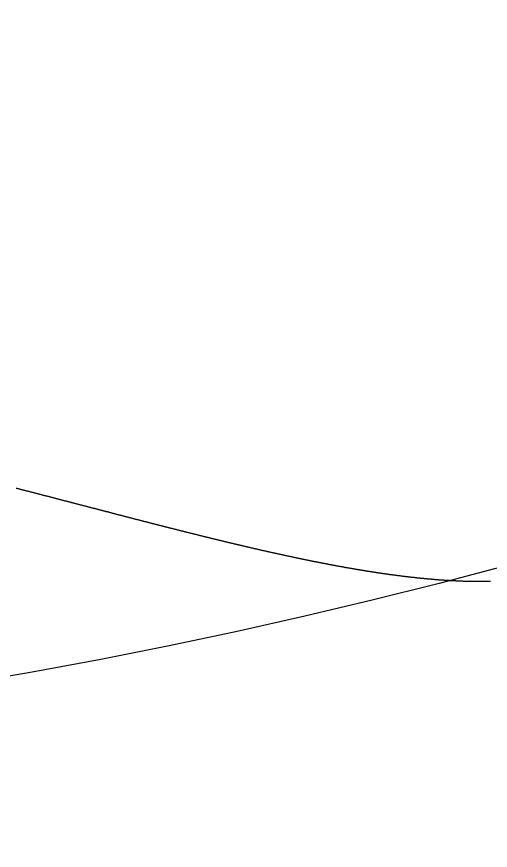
# Model space of a CAD drawing. Header units: millimetres. Extents: x 88 to 97873, y 32 to 55088.
# Drawn here: x 48793.33 to 48794.299, y 5107.366 to 5109.068 of the extents above; entities that cross this region are included whole.
import ezdxf

# ---------------------------------------------------------------- set-up
doc = ezdxf.new("R2010")
doc.units = ezdxf.units.MM
doc.header["$LTSCALE"] = 0.3

msp = doc.modelspace()

# ---------------------------------------------------------------- linework, layer by layer
msp.add_lwpolyline([(48793.3294, 5108.1057), (48793.3307, 5108.1053), (48793.3319, 5108.105), (48793.3332, 5108.1047), (48793.3345, 5108.1044), (48793.3358, 5108.104), (48793.3371, 5108.1037), (48793.3384, 5108.1034), (48793.3396, 5108.103), (48793.3409, 5108.1027), (48793.3422, 5108.1024), (48793.3435, 5108.1021), (48793.3448, 5108.1017), (48793.3461, 5108.1014), (48793.3473, 5108.1011), (48793.3486, 5108.1007), (48793.3499, 5108.1004), (48793.3512, 5108.1001), (48793.3525, 5108.0998), (48793.3537, 5108.0994), (48793.355, 5108.0991), (48793.3563, 5108.0988), (48793.3576, 5108.0984), (48793.3588, 5108.0981), (48793.3601, 5108.0978), (48793.3614, 5108.0974), (48793.3627, 5108.0971), (48793.364, 5108.0968), (48793.3652, 5108.0965), (48793.3665, 5108.0961), (48793.3678, 5108.0958), (48793.3691, 5108.0955), (48793.3703, 5108.0951), (48793.3716, 5108.0948), (48793.3729, 5108.0945), (48793.3742, 5108.0942), (48793.3754, 5108.0938), (48793.3767, 5108.0935), (48793.378, 5108.0932), (48793.3793, 5108.0928), (48793.3805, 5108.0925), (48793.3818, 5108.0922), (48793.3831, 5108.0919), (48793.3844, 5108.0915), (48793.3856, 5108.0912), (48793.3869, 5108.0909), (48793.3882, 5108.0905), (48793.3895, 5108.0902), (48793.3907, 5108.0899), (48793.392, 5108.0896), (48793.3933, 5108.0892), (48793.3945, 5108.0889), (48793.3958, 5108.0886), (48793.3971, 5108.0882), (48793.3983, 5108.0879), (48793.3996, 5108.0876), (48793.4009, 5108.0873), (48793.4022, 5108.0869), (48793.4034, 5108.0866), (48793.4047, 5108.0863), (48793.406, 5108.0859), (48793.4072, 5108.0856), (48793.4085, 5108.0853), (48793.4098, 5108.0849), (48793.411, 5108.0846), (48793.4123, 5108.0843), (48793.4136, 5108.084), (48793.4148, 5108.0836), (48793.4161, 5108.0833), (48793.4174, 5108.083), (48793.4186, 5108.0827), (48793.4199, 5108.0823), (48793.4212, 5108.082), (48793.4224, 5108.0817), (48793.4237, 5108.0813), (48793.425, 5108.081), (48793.4262, 5108.0807), (48793.4275, 5108.0804), (48793.4287, 5108.08), (48793.43, 5108.0797), (48793.4313, 5108.0794), (48793.4325, 5108.079), (48793.4338, 5108.0787), (48793.4351, 5108.0784), (48793.4363, 5108.0781), (48793.4376, 5108.0777), (48793.4388, 5108.0774), (48793.4401, 5108.0771), (48793.4414, 5108.0767), (48793.4426, 5108.0764), (48793.4439, 5108.0761), (48793.4451, 5108.0758), (48793.4464, 5108.0754), (48793.4477, 5108.0751), (48793.4489, 5108.0748), (48793.4502, 5108.0745), (48793.4514, 5108.0741), (48793.4527, 5108.0738), (48793.454, 5108.0735), (48793.4552, 5108.0731), (48793.4565, 5108.0728), (48793.4577, 5108.0725), (48793.459, 5108.0722), (48793.4602, 5108.0718), (48793.4615, 5108.0715), (48793.4627, 5108.0712), (48793.464, 5108.0709), (48793.4653, 5108.0705), (48793.4665, 5108.0702), (48793.4678, 5108.0699), (48793.469, 5108.0696), (48793.4703, 5108.0692), (48793.4715, 5108.0689), (48793.4728, 5108.0686), (48793.474, 5108.0683), (48793.4753, 5108.0679), (48793.4765, 5108.0676), (48793.4778, 5108.0673), (48793.479, 5108.067), (48793.4803, 5108.0666), (48793.4815, 5108.0663), (48793.4828, 5108.066), (48793.484, 5108.0657), (48793.4853, 5108.0653), (48793.4865, 5108.065), (48793.4878, 5108.0647), (48793.489, 5108.0644), (48793.4903, 5108.064), (48793.4915, 5108.0637), (48793.4928, 5108.0634), (48793.494, 5108.0631), (48793.4953, 5108.0627), (48793.4965, 5108.0624), (48793.4978, 5108.0621), (48793.499, 5108.0618), (48793.5003, 5108.0614), (48793.5015, 5108.0611), (48793.5028, 5108.0608), (48793.504, 5108.0605), (48793.5052, 5108.0601), (48793.5065, 5108.0598), (48793.5077, 5108.0595), (48793.509, 5108.0592), (48793.5102, 5108.0588), (48793.5115, 5108.0585), (48793.5127, 5108.0582), (48793.5139, 5108.0579), (48793.5152, 5108.0576), (48793.5164, 5108.0572), (48793.5177, 5108.0569), (48793.5189, 5108.0566), (48793.5202, 5108.0563), (48793.5214, 5108.0559), (48793.5226, 5108.0556), (48793.5239, 5108.0553), (48793.5251, 5108.055), (48793.5264, 5108.0547), (48793.5276, 5108.0543), (48793.5288, 5108.054), (48793.5301, 5108.0537), (48793.5313, 5108.0534), (48793.5325, 5108.0531), (48793.5338, 5108.0527), (48793.535, 5108.0524), (48793.5363, 5108.0521), (48793.5375, 5108.0518), (48793.5387, 5108.0514), (48793.54, 5108.0511), (48793.5412, 5108.0508), (48793.5424, 5108.0505), (48793.5437, 5108.0502), (48793.5449, 5108.0498), (48793.5461, 5108.0495), (48793.5474, 5108.0492), (48793.5486, 5108.0489), (48793.5498, 5108.0486), (48793.5511, 5108.0483), (48793.5523, 5108.0479), (48793.5535, 5108.0476), (48793.5548, 5108.0473), (48793.556, 5108.047), (48793.5572, 5108.0467), (48793.5585, 5108.0463), (48793.5597, 5108.046), (48793.5609, 5108.0457), (48793.5621, 5108.0454), (48793.5634, 5108.0451), (48793.5646, 5108.0448), (48793.5658, 5108.0444), (48793.5671, 5108.0441), (48793.5683, 5108.0438), (48793.5695, 5108.0435), (48793.5707, 5108.0432), (48793.572, 5108.0429), (48793.5732, 5108.0425), (48793.5744, 5108.0422), (48793.5756, 5108.0419), (48793.5769, 5108.0416), (48793.5781, 5108.0413), (48793.5793, 5108.041), (48793.5805, 5108.0406), (48793.5818, 5108.0403), (48793.583, 5108.04), (48793.5842, 5108.0397), (48793.5854, 5108.0394), (48793.5867, 5108.0391), (48793.5879, 5108.0388), (48793.5891, 5108.0384), (48793.5903, 5108.0381), (48793.5915, 5108.0378), (48793.5928, 5108.0375), (48793.594, 5108.0372), (48793.5952, 5108.0369), (48793.5964, 5108.0366), (48793.5976, 5108.0362), (48793.5989, 5108.0359), (48793.6001, 5108.0356), (48793.6013, 5108.0353), (48793.6025, 5108.035), (48793.6037, 5108.0347), (48793.605, 5108.0344), (48793.6062, 5108.0341), (48793.6074, 5108.0337), (48793.6086, 5108.0334), (48793.6098, 5108.0331), (48793.611, 5108.0328), (48793.6122, 5108.0325), (48793.6135, 5108.0322), (48793.6147, 5108.0319), (48793.6159, 5108.0316), (48793.6171, 5108.0313), (48793.6183, 5108.031), (48793.6195, 5108.0306), (48793.6207, 5108.0303), (48793.622, 5108.03), (48793.6232, 5108.0297), (48793.6244, 5108.0294), (48793.6256, 5108.0291), (48793.6268, 5108.0288), (48793.628, 5108.0285), (48793.6292, 5108.0282), (48793.6304, 5108.0279), (48793.6316, 5108.0276), (48793.6328, 5108.0273), (48793.634, 5108.0269), (48793.6353, 5108.0266), (48793.6365, 5108.0263), (48793.6377, 5108.026), (48793.6389, 5108.0257), (48793.6401, 5108.0254), (48793.6413, 5108.0251), (48793.6425, 5108.0248), (48793.6437, 5108.0245), (48793.6449, 5108.0242), (48793.6461, 5108.0239), (48793.6473, 5108.0236), (48793.6485, 5108.0233), (48793.6497, 5108.023), (48793.6509, 5108.0227), (48793.6521, 5108.0224), (48793.6533, 5108.0221), (48793.6545, 5108.0218), (48793.6557, 5108.0215), (48793.6569, 5108.0212), (48793.6581, 5108.0208), (48793.6593, 5108.0205), (48793.6605, 5108.0202), (48793.6617, 5108.0199), (48793.6629, 5108.0196), (48793.6641, 5108.0193), (48793.6653, 5108.019), (48793.6665, 5108.0187), (48793.6677, 5108.0184), (48793.6689, 5108.0181), (48793.6701, 5108.0178), (48793.6713, 5108.0175), (48793.6725, 5108.0172), (48793.6737, 5108.0169), (48793.6749, 5108.0166), (48793.6761, 5108.0163), (48793.6773, 5108.016), (48793.6785, 5108.0157), (48793.6797, 5108.0154), (48793.6809, 5108.0151), (48793.6821, 5108.0148), (48793.6833, 5108.0145), (48793.6844, 5108.0142), (48793.6856, 5108.014), (48793.6868, 5108.0137), (48793.688, 5108.0134), (48793.6892, 5108.0131), (48793.6904, 5108.0128), (48793.6916, 5108.0125), (48793.6928, 5108.0122), (48793.694, 5108.0119), (48793.6952, 5108.0116), (48793.6963, 5108.0113), (48793.6975, 5108.011), (48793.6987, 5108.0107), (48793.6999, 5108.0104), (48793.7011, 5108.0101), (48793.7023, 5108.0098), (48793.7035, 5108.0095), (48793.7046, 5108.0092), (48793.7058, 5108.0089), (48793.707, 5108.0086), (48793.7082, 5108.0084), (48793.7094, 5108.0081), (48793.7106, 5108.0078), (48793.7117, 5108.0075), (48793.7129, 5108.0072), (48793.7141, 5108.0069), (48793.7153, 5108.0066), (48793.7165, 5108.0063), (48793.7177, 5108.006), (48793.7188, 5108.0057), (48793.72, 5108.0054), (48793.7212, 5108.0052), (48793.7224, 5108.0049), (48793.7236, 5108.0046), (48793.7247, 5108.0043), (48793.7259, 5108.004), (48793.7271, 5108.0037), (48793.7283, 5108.0034), (48793.7294, 5108.0031), (48793.7306, 5108.0028), (48793.7318, 5108.0026), (48793.733, 5108.0023), (48793.7341, 5108.002), (48793.7353, 5108.0017), (48793.7365, 5108.0014), (48793.7377, 5108.0011), (48793.7388, 5108.0008), (48793.74, 5108.0006), (48793.7412, 5108.0003), (48793.7423, 5108), (48793.7435, 5107.9997), (48793.7447, 5107.9994), (48793.7459, 5107.9991), (48793.747, 5107.9989), (48793.7482, 5107.9986), (48793.7494, 5107.9983), (48793.7505, 5107.998), (48793.7517, 5107.9977), (48793.7529, 5107.9974), (48793.754, 5107.9972), (48793.7552, 5107.9969), (48793.7564, 5107.9966), (48793.7575, 5107.9963), (48793.7587, 5107.996), (48793.7599, 5107.9958), (48793.761, 5107.9955), (48793.7622, 5107.9952), (48793.7634, 5107.9949), (48793.7645, 5107.9946), (48793.7657, 5107.9944), (48793.7669, 5107.9941), (48793.768, 5107.9938), (48793.7692, 5107.9935), (48793.7703, 5107.9933), (48793.7715, 5107.993), (48793.7727, 5107.9927), (48793.7738, 5107.9924), (48793.775, 5107.9922), (48793.7761, 5107.9919), (48793.7773, 5107.9916), (48793.7785, 5107.9913), (48793.7796, 5107.9911), (48793.7808, 5107.9908), (48793.7819, 5107.9905), (48793.7831, 5107.9902), (48793.7842, 5107.99), (48793.7854, 5107.9897), (48793.7866, 5107.9894), (48793.7877, 5107.9891), (48793.7889, 5107.9889), (48793.79, 5107.9886), (48793.7912, 5107.9883), (48793.7923, 5107.9881), (48793.7935, 5107.9878), (48793.7946, 5107.9875), (48793.7958, 5107.9873), (48793.7969, 5107.987), (48793.7981, 5107.9867), (48793.7992, 5107.9864), (48793.8004, 5107.9862), (48793.8015, 5107.9859), (48793.8027, 5107.9856), (48793.8038, 5107.9854), (48793.805, 5107.9851), (48793.8061, 5107.9848), (48793.8073, 5107.9846), (48793.8084, 5107.9843), (48793.8096, 5107.984), (48793.8107, 5107.9838), (48793.8119, 5107.9835), (48793.813, 5107.9833), (48793.8142, 5107.983), (48793.8153, 5107.9827), (48793.8164, 5107.9825), (48793.8176, 5107.9822), (48793.8187, 5107.9819), (48793.8199, 5107.9817), (48793.821, 5107.9814), (48793.8222, 5107.9812), (48793.8233, 5107.9809), (48793.8244, 5107.9806), (48793.8256, 5107.9804), (48793.8267, 5107.9801), (48793.8279, 5107.9799), (48793.829, 5107.9796), (48793.8301, 5107.9793), (48793.8313, 5107.9791), (48793.8324, 5107.9788), (48793.8335, 5107.9786), (48793.8347, 5107.9783), (48793.8358, 5107.978), (48793.8369, 5107.9778), (48793.8381, 5107.9775), (48793.8392, 5107.9773), (48793.8403, 5107.977), (48793.8415, 5107.9768), (48793.8426, 5107.9765), (48793.8437, 5107.9763), (48793.8449, 5107.976), (48793.846, 5107.9757), (48793.8471, 5107.9755), (48793.8483, 5107.9752), (48793.8494, 5107.975), (48793.8505, 5107.9747), (48793.8517, 5107.9745), (48793.8528, 5107.9742), (48793.8539, 5107.974), (48793.855, 5107.9737), (48793.8562, 5107.9735), (48793.8573, 5107.9732), (48793.8584, 5107.973), (48793.8596, 5107.9727), (48793.8607, 5107.9725), (48793.8618, 5107.9722), (48793.8629, 5107.972), (48793.8641, 5107.9717), (48793.8652, 5107.9715), (48793.8663, 5107.9713), (48793.8674, 5107.971), (48793.8685, 5107.9708), (48793.8697, 5107.9705), (48793.8708, 5107.9703), (48793.8719, 5107.97), (48793.873, 5107.9698), (48793.8741, 5107.9695), (48793.8753, 5107.9693), (48793.8764, 5107.9691), (48793.8775, 5107.9688), (48793.8786, 5107.9686), (48793.8797, 5107.9683), (48793.8809, 5107.9681), (48793.882, 5107.9678), (48793.8831, 5107.9676), (48793.8842, 5107.9674), (48793.8853, 5107.9671), (48793.8864, 5107.9669), (48793.8875, 5107.9666), (48793.8887, 5107.9664), (48793.8898, 5107.9662), (48793.8909, 5107.9659), (48793.892, 5107.9657), (48793.8931, 5107.9655), (48793.8942, 5107.9652), (48793.8953, 5107.965), (48793.8964, 5107.9648), (48793.8975, 5107.9645), (48793.8987, 5107.9643), (48793.8998, 5107.964), (48793.9009, 5107.9638), (48793.902, 5107.9636), (48793.9031, 5107.9633), (48793.9042, 5107.9631), (48793.9053, 5107.9629), (48793.9064, 5107.9627), (48793.9075, 5107.9624), (48793.9086, 5107.9622), (48793.9097, 5107.962), (48793.9108, 5107.9617), (48793.9119, 5107.9615), (48793.913, 5107.9613), (48793.9141, 5107.961), (48793.9152, 5107.9608), (48793.9163, 5107.9606), (48793.9174, 5107.9604), (48793.9185, 5107.9601), (48793.9196, 5107.9599), (48793.9207, 5107.9597), (48793.9218, 5107.9595), (48793.9229, 5107.9592), (48793.924, 5107.959), (48793.9251, 5107.9588), (48793.9262, 5107.9586), (48793.9273, 5107.9583), (48793.9284, 5107.9581), (48793.9295, 5107.9579), (48793.9306, 5107.9577), (48793.9317, 5107.9575), (48793.9328, 5107.9572), (48793.9339, 5107.957), (48793.935, 5107.9568), (48793.9361, 5107.9566), (48793.9372, 5107.9564), (48793.9382, 5107.9561), (48793.9393, 5107.9559), (48793.9404, 5107.9557), (48793.9415, 5107.9555), (48793.9426, 5107.9553), (48793.9437, 5107.9551), (48793.9448, 5107.9548), (48793.9459, 5107.9546), (48793.947, 5107.9544), (48793.948, 5107.9542), (48793.9491, 5107.954), (48793.9502, 5107.9538), (48793.9513, 5107.9536), (48793.9524, 5107.9533), (48793.9535, 5107.9531), (48793.9545, 5107.9529), (48793.9556, 5107.9527), (48793.9567, 5107.9525), (48793.9578, 5107.9523), (48793.9589, 5107.9521), (48793.96, 5107.9519), (48793.961, 5107.9517), (48793.9621, 5107.9515), (48793.9632, 5107.9512), (48793.9643, 5107.951), (48793.9653, 5107.9508), (48793.9664, 5107.9506), (48793.9675, 5107.9504), (48793.9686, 5107.9502), (48793.9697, 5107.95), (48793.9707, 5107.9498), (48793.9718, 5107.9496), (48793.9729, 5107.9494), (48793.9739, 5107.9492), (48793.975, 5107.949), (48793.9761, 5107.9488), (48793.9772, 5107.9486), (48793.9782, 5107.9484), (48793.9793, 5107.9482), (48793.9804, 5107.948), (48793.9814, 5107.9478), (48793.9825, 5107.9476), (48793.9836, 5107.9474), (48793.9847, 5107.9472), (48793.9857, 5107.947), (48793.9868, 5107.9468), (48793.9879, 5107.9466), (48793.9889, 5107.9464), (48793.99, 5107.9462), (48793.9911, 5107.946), (48793.9921, 5107.9458), (48793.9932, 5107.9456), (48793.9942, 5107.9455), (48793.9953, 5107.9453), (48793.9964, 5107.9451), (48793.9974, 5107.9449), (48793.9985, 5107.9447), (48793.9996, 5107.9445), (48794.0006, 5107.9443), (48794.0017, 5107.9441), (48794.0027, 5107.9439), (48794.0038, 5107.9437), (48794.0048, 5107.9436), (48794.0059, 5107.9434), (48794.007, 5107.9432), (48794.008, 5107.943), (48794.0091, 5107.9428), (48794.0101, 5107.9426), (48794.0112, 5107.9424), (48794.0122, 5107.9423), (48794.0133, 5107.9421), (48794.0143, 5107.9419), (48794.0154, 5107.9417), (48794.0164, 5107.9415), (48794.0175, 5107.9413), (48794.0185, 5107.9412), (48794.0196, 5107.941), (48794.0206, 5107.9408), (48794.0217, 5107.9406), (48794.0227, 5107.9404), (48794.0238, 5107.9403), (48794.0248, 5107.9401), (48794.0259, 5107.9399), (48794.0269, 5107.9397), (48794.028, 5107.9396), (48794.029, 5107.9394), (48794.0301, 5107.9392), (48794.0311, 5107.939), (48794.0322, 5107.9389), (48794.0332, 5107.9387), (48794.0342, 5107.9385), (48794.0353, 5107.9383), (48794.0363, 5107.9382), (48794.0374, 5107.938), (48794.0384, 5107.9378), (48794.0394, 5107.9377), (48794.0405, 5107.9375), (48794.0415, 5107.9373), (48794.0426, 5107.9372), (48794.0436, 5107.937), (48794.0446, 5107.9368), (48794.0457, 5107.9367), (48794.0467, 5107.9365), (48794.0477, 5107.9363), (48794.0488, 5107.9362), (48794.0498, 5107.936), (48794.0508, 5107.9358), (48794.0519, 5107.9357), (48794.0529, 5107.9355), (48794.0539, 5107.9354), (48794.055, 5107.9352), (48794.056, 5107.935), (48794.057, 5107.9349), (48794.0581, 5107.9347), (48794.0591, 5107.9346), (48794.0601, 5107.9344), (48794.0611, 5107.9342), (48794.0622, 5107.9341), (48794.0632, 5107.9339), (48794.0642, 5107.9338), (48794.0653, 5107.9336), (48794.0663, 5107.9335), (48794.0673, 5107.9333), (48794.0683, 5107.9331), (48794.0694, 5107.933), (48794.0704, 5107.9328), (48794.0714, 5107.9327), (48794.0724, 5107.9325), (48794.0734, 5107.9324), (48794.0745, 5107.9322), (48794.0755, 5107.9321), (48794.0765, 5107.9319), (48794.0775, 5107.9318), (48794.0785, 5107.9316), (48794.0795, 5107.9315), (48794.0806, 5107.9314), (48794.0816, 5107.9312), (48794.0826, 5107.9311), (48794.0836, 5107.9309), (48794.0846, 5107.9308), (48794.0856, 5107.9306), (48794.0867, 5107.9305), (48794.0877, 5107.9303), (48794.0887, 5107.9302), (48794.0897, 5107.9301), (48794.0907, 5107.9299), (48794.0917, 5107.9298), (48794.0927, 5107.9296), (48794.0937, 5107.9295), (48794.0947, 5107.9294), (48794.0957, 5107.9292), (48794.0968, 5107.9291), (48794.0978, 5107.929), (48794.0988, 5107.9288), (48794.0998, 5107.9287), (48794.1008, 5107.9285), (48794.1018, 5107.9284), (48794.1028, 5107.9283), (48794.1038, 5107.9282), (48794.1048, 5107.928), (48794.1058, 5107.9279), (48794.1068, 5107.9278), (48794.1078, 5107.9276), (48794.1088, 5107.9275), (48794.1098, 5107.9274), (48794.1108, 5107.9272), (48794.1118, 5107.9271), (48794.1128, 5107.927), (48794.1138, 5107.9269), (48794.1148, 5107.9267), (48794.1158, 5107.9266), (48794.1168, 5107.9265), (48794.1178, 5107.9264), (48794.1188, 5107.9262), (48794.1198, 5107.9261), (48794.1207, 5107.926), (48794.1217, 5107.9259), (48794.1227, 5107.9258), (48794.1237, 5107.9256), (48794.1247, 5107.9255), (48794.1257, 5107.9254), (48794.1267, 5107.9253), (48794.1277, 5107.9252), (48794.1287, 5107.925), (48794.1297, 5107.9249), (48794.1306, 5107.9248), (48794.1316, 5107.9247), (48794.1326, 5107.9246), (48794.1336, 5107.9245), (48794.1346, 5107.9244), (48794.1356, 5107.9242), (48794.1366, 5107.9241), (48794.1375, 5107.924), (48794.1385, 5107.9239), (48794.1395, 5107.9238), (48794.1405, 5107.9237), (48794.1415, 5107.9236), (48794.1424, 5107.9235), (48794.1434, 5107.9234), (48794.1444, 5107.9233), (48794.1454, 5107.9232), (48794.1464, 5107.9231), (48794.1473, 5107.923), (48794.1483, 5107.9228), (48794.1493, 5107.9227), (48794.1503, 5107.9226), (48794.1512, 5107.9225), (48794.1522, 5107.9224), (48794.1532, 5107.9223), (48794.1541, 5107.9222), (48794.1551, 5107.9221), (48794.1561, 5107.922), (48794.1571, 5107.9219), (48794.158, 5107.9218), (48794.159, 5107.9218), (48794.16, 5107.9217), (48794.1609, 5107.9216), (48794.1619, 5107.9215), (48794.1629, 5107.9214), (48794.1638, 5107.9213), (48794.1648, 5107.9212), (48794.1658, 5107.9211), (48794.1667, 5107.921), (48794.1677, 5107.9209), (48794.1687, 5107.9208), (48794.1696, 5107.9207), (48794.1706, 5107.9207), (48794.1715, 5107.9206), (48794.1725, 5107.9205), (48794.1735, 5107.9204), (48794.1744, 5107.9203), (48794.1754, 5107.9202), (48794.1763, 5107.9201), (48794.1773, 5107.9201), (48794.1782, 5107.92), (48794.1792, 5107.9199), (48794.1802, 5107.9198), (48794.1811, 5107.9197), (48794.1821, 5107.9197), (48794.183, 5107.9196), (48794.184, 5107.9195), (48794.1849, 5107.9194), (48794.1859, 5107.9193), (48794.1868, 5107.9193), (48794.1878, 5107.9192), (48794.1887, 5107.9191), (48794.1897, 5107.919), (48794.1906, 5107.919), (48794.1916, 5107.9189), (48794.1925, 5107.9188), (48794.1935, 5107.9187), (48794.1944, 5107.9187), (48794.1953, 5107.9186), (48794.1963, 5107.9185), (48794.1972, 5107.9185), (48794.1982, 5107.9184), (48794.1991, 5107.9183), (48794.2001, 5107.9183), (48794.201, 5107.9182), (48794.2019, 5107.9181), (48794.2029, 5107.9181), (48794.2038, 5107.918), (48794.2048, 5107.918), (48794.2057, 5107.9179), (48794.2066, 5107.9178), (48794.2076, 5107.9178), (48794.2085, 5107.9177), (48794.2094, 5107.9176), (48794.2104, 5107.9176), (48794.2113, 5107.9175), (48794.2122, 5107.9175), (48794.2132, 5107.9174), (48794.2141, 5107.9174), (48794.215, 5107.9173), (48794.216, 5107.9173), (48794.2169, 5107.9172), (48794.2178, 5107.9172), (48794.2188, 5107.9171), (48794.2197, 5107.917), (48794.2206, 5107.917), (48794.2215, 5107.9169), (48794.2225, 5107.9169), (48794.2234, 5107.9169), (48794.2243, 5107.9168), (48794.2252, 5107.9168), (48794.2262, 5107.9167), (48794.2271, 5107.9167), (48794.228, 5107.9166), (48794.2289, 5107.9166), (48794.2298, 5107.9165), (48794.2308, 5107.9165), (48794.2317, 5107.9165), (48794.2326, 5107.9164), (48794.2335, 5107.9164), (48794.2344, 5107.9163), (48794.2354, 5107.9163), (48794.2363, 5107.9163), (48794.2372, 5107.9162), (48794.2381, 5107.9162), (48794.239, 5107.9162), (48794.2399, 5107.9161), (48794.2408, 5107.9161), (48794.2418, 5107.9161), (48794.2427, 5107.916), (48794.2436, 5107.916), (48794.2445, 5107.916), (48794.2454, 5107.9159), (48794.2463, 5107.9159), (48794.2472, 5107.9159), (48794.2481, 5107.9158), (48794.249, 5107.9158), (48794.2499, 5107.9158), (48794.2508, 5107.9158), (48794.2517, 5107.9157), (48794.2526, 5107.9157), (48794.2535, 5107.9157), (48794.2544, 5107.9157), (48794.2554, 5107.9156), (48794.2563, 5107.9156), (48794.2572, 5107.9156), (48794.2581, 5107.9156), (48794.259, 5107.9156), (48794.2598, 5107.9156), (48794.2607, 5107.9155), (48794.2616, 5107.9155), (48794.2625, 5107.9155), (48794.2634, 5107.9155), (48794.2643, 5107.9155), (48794.2652, 5107.9155), (48794.2661, 5107.9155), (48794.267, 5107.9154), (48794.2679, 5107.9154), (48794.2688, 5107.9154), (48794.2697, 5107.9154), (48794.2706, 5107.9154), (48794.2715, 5107.9154), (48794.2724, 5107.9154), (48794.2732, 5107.9154), (48794.2741, 5107.9154), (48794.275, 5107.9154), (48794.2759, 5107.9154), (48794.2768, 5107.9154), (48794.2777, 5107.9154), (48794.2786, 5107.9154), (48794.2794, 5107.9154), (48794.2803, 5107.9154), (48794.2812, 5107.9154), (48794.2821, 5107.9154), (48794.283, 5107.9154), (48794.2838, 5107.9154), (48794.2847, 5107.9154), (48794.2856, 5107.9154), (48794.2865, 5107.9154), (48794.2874, 5107.9154), (48794.2882, 5107.9154), (48794.2891, 5107.9154), (48794.29, 5107.9154), (48794.2909, 5107.9154), (48794.2917, 5107.9155), (48794.2926, 5107.9155), (48794.2935, 5107.9155), (48794.2943, 5107.9155), (48794.2952, 5107.9155), (48794.2961, 5107.9155), (48794.297, 5107.9155), (48794.2978, 5107.9156), (48794.2987, 5107.9156)])
for radius in [18.5479, 14.363, 11.4141]:
    msp.add_circle((48791.3414, 5118.9657), radius)

doc.saveas('drawing.dxf')
